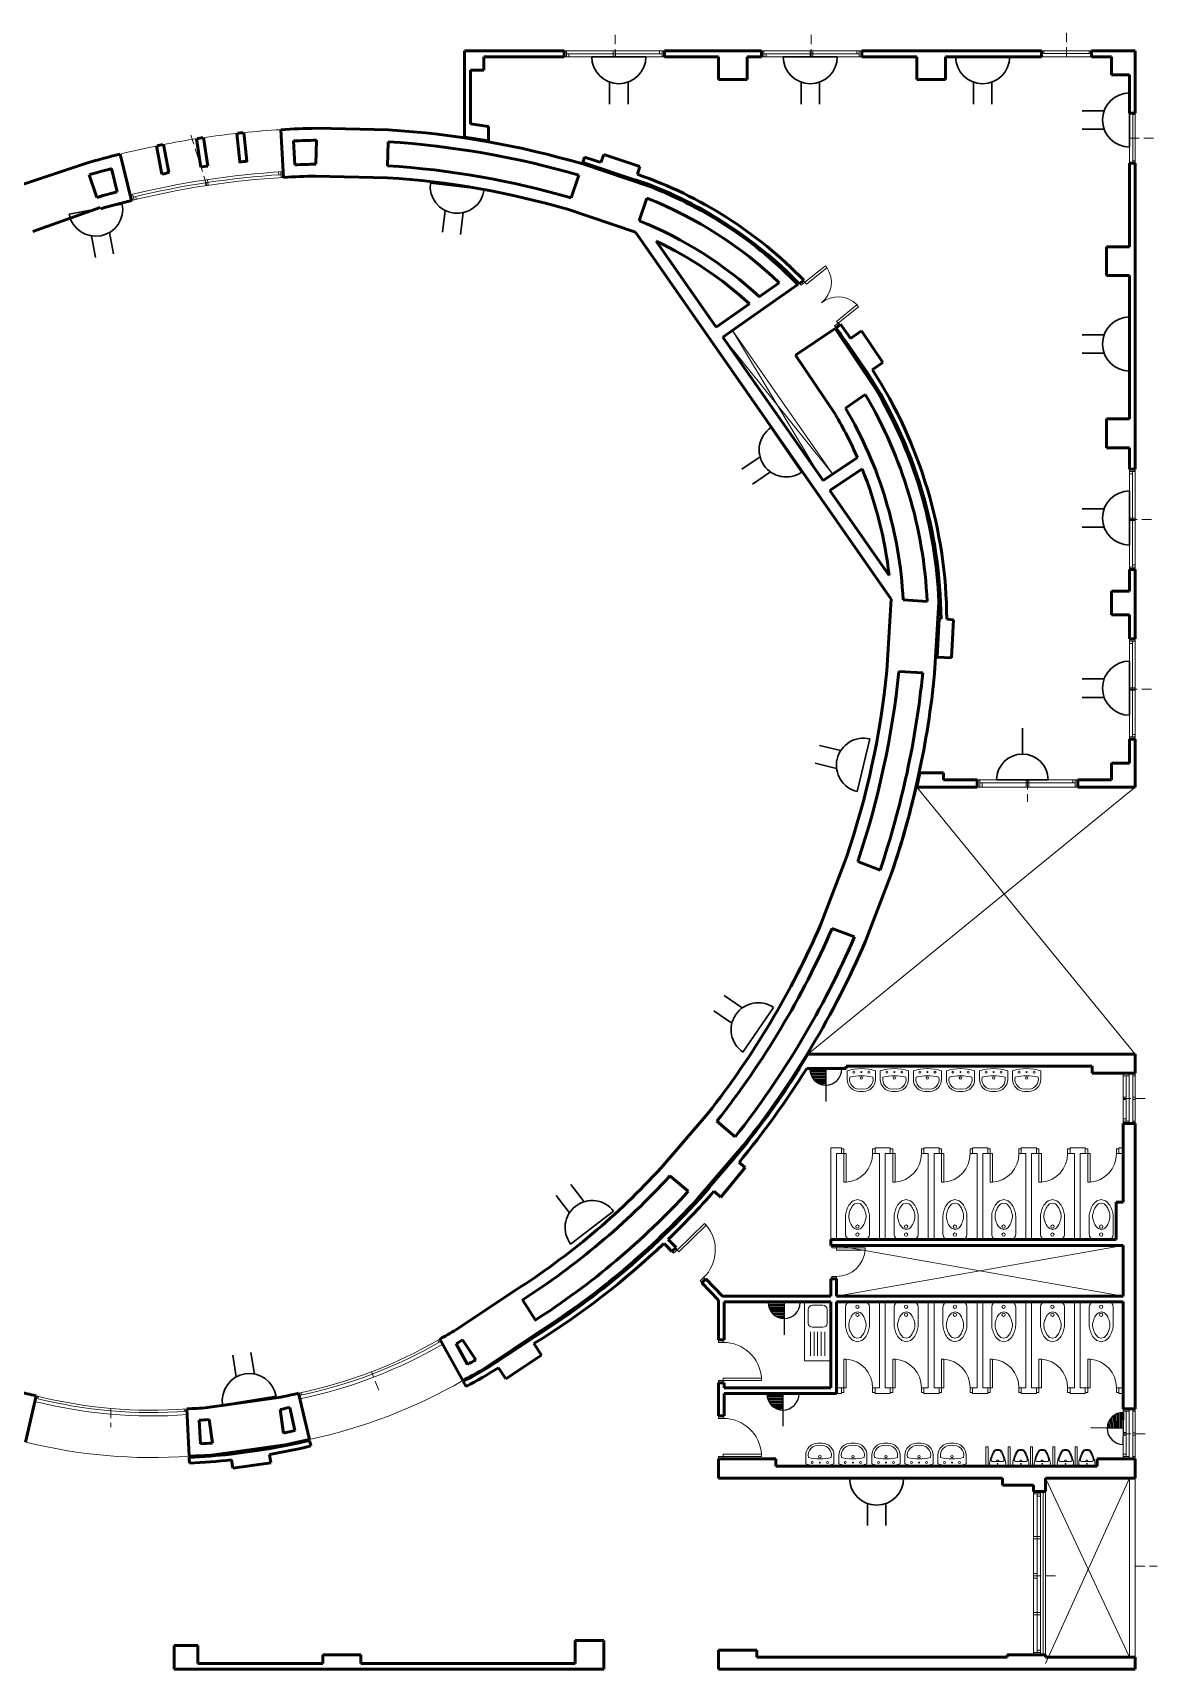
# Model space of a CAD drawing. Extents: x -1 to 151, y 0 to 83.
# Drawn here: x 56.93 to 80.46, y 46.14 to 80.38 of the extents above; entities that cross this region are included whole.
import ezdxf

# ---------------------------------------------------------------- set-up
doc = ezdxf.new("R2010")
doc.units = 0
doc.header["$LTSCALE"] = 0.8
doc.header["$MEASUREMENT"] = 0
doc.linetypes.add('DASHED2', pattern=[0.15, 0.1, -0.05])
doc.linetypes.add('HIDDEN', pattern=[0.375, 0.25, -0.125])
doc.layers.get('0').update_dxf_attribs({"linetype": 'CONTINUOUS', "lineweight": 20})
for name, color, linetype, lineweight in [('8-HAT1', 2, 'CONTINUOUS', 20), ('DOOR', 1, 'CONTINUOUS', 20), ('E-POWR-FTNG', 6, 'CONTINUOUS', 30), ('textwin', 1, 'CONTINUOUS', 20), ('WALL Part', 3, 'CONTINUOUS', 20), ('Walls', 1, 'CONTINUOUS', 50), ('WC', 3, 'CONTINUOUS', 20), ('WIN', 1, 'CONTINUOUS', 15)]:
    doc.layers.add(name, color=color, linetype=linetype, lineweight=lineweight)
for name, color, linetype in [('E-POWR-WALL', 232, 'CONTINUOUS'), ('P', 3, 'HIDDEN'), ('switch con.', 2, 'DASHED2')]:
    doc.layers.add(name, color=color, linetype=linetype)

# ---------------------------------------------------------------- blocks, each defined once
blk = doc.blocks.new('A$C45795200')
for p, q in [((0, 0.12), (0, -0.12)), ((0.063, 0), (0.037, 0)), ((0.05, 0), (0.05, 0.011)), ((0.05, 0.011), (0.05, -0.012)), ((0.1, 0.114), (0.1, -0.114)), ((0.33, -0.03), (0.33, 0.03)), ((0.35, -0.03), (0.35, 0.03)), ((0, -0.044), (-0.007, -0.044))]:
    blk.add_line(p, q)
blk.add_circle((0.05, 0), 0.00697)
for centre, radius, start, end in [((0.05, 0.12), 0.05, 84.4274, 180), ((-0.002, -0.415), 0.588, 55.7905, 84.4274), ((0.154, 0.091), 0.0582, 73.8512, 157.0754), ((0.104, 0), 0.0245, 260.8971, 99.1029), ((0.104, 0), 0.0225, 260.8971, 99.1029), ((-0.002, -0.415), 0.568, 55.7905, 77.4754), ((0.3, 0.03), 0.03, 360, 55.7905), ((0.3, 0.03), 0.05, 360, 55.7905), ((0.05, -0.12), 0.05, 180, 275.5726), ((-0.002, 0.415), 0.588, 275.5726, 304.2095), ((0.154, -0.091), 0.0582, 202.9246, 286.1488), ((-0.002, 0.415), 0.568, 282.5246, 304.2095), ((0.3, -0.03), 0.03, 304.2095, 360), ((0.3, -0.03), 0.05, 304.2095, 360)]:
    blk.add_arc(centre, radius, start, end)
blk = doc.blocks.new('A$C455E5B58')
for p, q in [((0.045, 0.48), (-0.045, 0.48)), ((-0.295, 0.23), (-0.295, 0.05)), ((0.295, 0.05), (0.295, 0.23))]:
    blk.add_line(p, q)
for centre, radius in [((-0.158, 0.075), 0.02), ((0, 0.2), 0.025), ((0, 0.075), 0.01), ((0.158, 0.075), 0.02)]:
    blk.add_circle(centre, radius)
for centre, radius, start, end in [((-0.045, 0.23), 0.25, 90, 180), ((-0.045, 0.23), 0.2, 76.9971, 193.7173), ((0.045, 0.23), 0.2, 346.2827, 103.0029), ((0.045, 0.23), 0.25, 0, 90), ((0, 0.895), 0.895, 250.7605, 289.2395), ((0, 1.045), 0.895, 254.4967, 285.5033)]:
    blk.add_arc(centre, radius, start, end)
blk = doc.blocks.new('BD2')
for p, q in [((0.09, 0), (-0.09, 0)), ((-0.162, -0.315), (-0.162, -0.072)), ((0.162, -0.315), (0.162, -0.072))]:
    blk.add_line(p, q)
blk.add_lwpolyline([(-0.117, -0.315, -0.090619), (-0.106, -0.255, -0.076271), (-0.078, -0.19, -0.09883), (-0.036, -0.145), (-0.001, -0.136), (0.039, -0.148, -0.099446), (0.078, -0.19, -0.076271), (0.106, -0.255, -0.090619), (0.117, -0.315, -0.090619), (0.106, -0.375, -0.076271), (0.078, -0.44, -0.099446), (0.039, -0.482), (0, -0.494), (-0.039, -0.482, -0.099446), (-0.078, -0.44, -0.076271), (-0.106, -0.375, -0.090619)], format="xyb", close=True)
blk.add_lwpolyline([(0.162, -0.315, -0.000019), (0.162, -0.315, -0.087733), (0.149, -0.389, -0.074053), (0.116, -0.464, -0.109817), (0.058, -0.523), (0, -0.541), (-0.058, -0.523, -0.109817), (-0.116, -0.464, -0.074053), (-0.149, -0.389, -0.087733), (-0.162, -0.315, -0.087733)], format="xyb")
for centre in [(0.001, -0.067), (0.001, -0.176)]:
    blk.add_circle(centre, 0.0225)
for centre, start, end in [((-0.09, -0.072), 90, 180), ((0.09, -0.072), 360, 90)]:
    blk.add_arc(centre, 0.072, start, end)
blk = doc.blocks.new('DPD')
at = {"layer": 'E-POWR-FTNG', "ltscale": 850}
for p, q in [((-3.06, 8.46), (-3.06, 15.75)), ((3.06, 8.46), (3.06, 15.75)), ((-9, 0), (9, 0))]:
    blk.add_line(p, q, dxfattribs=at)
blk.add_arc((0, 0), 9, 0, 180, dxfattribs=at)
blk = doc.blocks.new('SO1_6')
blk.add_line((0, 1.2), (0, 0.6))
at = {"flags": 128}
blk.add_lwpolyline([(-0.6, 0), (0.6, 0), (0.6, 0, 1), (-0.6, 0)], format="xyb", close=True, dxfattribs=at)
blk = doc.blocks.new('d')
at = {"layer": 'P', "color": 6, "linetype": 'Continuous'}
for p, q in [((-1196.094, -860.897), (-1196.094, -860.321)), ((-1195.975, -860.636), (-1196.094, -860.636)), ((-1195.933, -860.66), (-1196.094, -860.66)), ((-1195.898, -860.688), (-1196.094, -860.688)), ((-1195.875, -860.712), (-1196.094, -860.712)), ((-1195.854, -860.74), (-1196.094, -860.74)), ((-1195.84, -860.764), (-1196.094, -860.764)), ((-1195.828, -860.792), (-1196.094, -860.792)), ((-1195.819, -860.816), (-1196.094, -860.816)), ((-1195.808, -860.897), (-1196.381, -860.897)), ((-1195.808, -860.845), (-1196.094, -860.845)), ((-1195.808, -860.868), (-1196.094, -860.868)), ((-1196.087, -860.894), (-1196.087, -860.894))]:
    blk.add_line(p, q, dxfattribs=at)
blk.add_arc((-1196.094, -860.897), 0.286, 0, 180, dxfattribs=at)

msp = doc.modelspace()

# ---------------------------------------------------------------- linework, layer by layer
at = {"layer": '8-HAT1'}
for p, q in [((73.667, 71.151), (71.37, 74.011)), ((71.574, 74.154), (73.667, 71.151)), ((71.574, 74.154), (73.461, 71.008)), ((80, 64.6), (73.15, 59.01)), ((80, 59.01), (75.43, 64.6)), ((79.75, 55.01), (73.75, 53.95)), ((73.75, 55.01), (79.75, 53.95)), ((78.12, 46.26), (79.88, 50.14)), ((79.88, 46.39), (78.12, 50.14))]:
    msp.add_line(p, q, dxfattribs=at)
at = {"layer": 'DOOR'}
for p, q in [((73.013, 75.097), (72.981, 75.136)), ((73.09, 75.16), (73.013, 75.097)), ((73.059, 75.198), (73.09, 75.16)), ((73.782, 74.304), (73.71, 74.246)), ((73.71, 74.246), (73.741, 74.206)), ((73.813, 74.265), (73.782, 74.304)), ((73.905, 57.03), (73.855, 57.03)), ((73.855, 56.93), (73.905, 56.93)), ((73.905, 56.93), (73.905, 57.03)), ((74.505, 56.93), (74.505, 57.03)), ((74.505, 57.03), (74.555, 57.03)), ((74.555, 56.93), (74.505, 56.93)), ((74.925, 57.03), (74.875, 57.03)), ((74.875, 56.93), (74.925, 56.93)), ((74.925, 56.93), (74.925, 57.03)), ((75.525, 56.93), (75.525, 57.03)), ((75.525, 57.03), (75.575, 57.03)), ((75.575, 56.93), (75.525, 56.93)), ((75.945, 57.03), (75.895, 57.03)), ((75.895, 56.93), (75.945, 56.93)), ((75.945, 56.93), (75.945, 57.03)), ((76.545, 56.93), (76.545, 57.03)), ((76.545, 57.03), (76.595, 57.03)), ((76.595, 56.93), (76.545, 56.93)), ((76.965, 57.03), (76.915, 57.03)), ((76.915, 56.93), (76.965, 56.93)), ((76.965, 56.93), (76.965, 57.03)), ((77.565, 56.93), (77.565, 57.03)), ((77.565, 57.03), (77.615, 57.03)), ((77.615, 56.93), (77.565, 56.93)), ((77.985, 57.03), (77.935, 57.03)), ((77.935, 56.93), (77.985, 56.93)), ((77.985, 56.93), (77.985, 57.03)), ((78.585, 56.93), (78.585, 57.03)), ((78.585, 57.03), (78.635, 57.03)), ((78.635, 56.93), (78.585, 56.93)), ((79.005, 57.03), (78.955, 57.03)), ((78.955, 56.93), (79.005, 56.93)), ((79.005, 56.93), (79.005, 57.03)), ((79.605, 56.93), (79.605, 57.03)), ((79.605, 57.03), (79.655, 57.03)), ((79.655, 56.93), (79.605, 56.93)), ((70.341, 54.843), (70.307, 54.879)), ((70.413, 54.912), (70.341, 54.843)), ((70.379, 54.948), (70.413, 54.912)), ((73.65, 54.96), (73.65, 55.01)), ((73.75, 54.96), (73.65, 54.96)), ((73.75, 55.01), (73.75, 54.96)), ((70.967, 54.334), (70.895, 54.265)), ((70.895, 54.265), (70.929, 54.229)), ((71.002, 54.298), (70.967, 54.334)), ((73.75, 54.36), (73.65, 54.36)), ((73.65, 54.36), (73.65, 54.31)), ((73.75, 54.31), (73.75, 54.36)), ((71.28, 52.98), (71.28, 53.03)), ((71.38, 52.98), (71.28, 52.98)), ((71.38, 53.03), (71.38, 52.98)), ((71.28, 52.18), (71.28, 52.13)), ((71.38, 52.18), (71.28, 52.18)), ((71.38, 52.13), (71.38, 52.18)), ((73.855, 52.03), (73.905, 52.03)), ((73.905, 51.93), (73.855, 51.93)), ((73.905, 52.03), (73.905, 51.93)), ((74.505, 52.03), (74.505, 51.93)), ((74.555, 52.03), (74.505, 52.03)), ((74.505, 51.93), (74.555, 51.93)), ((74.875, 52.03), (74.925, 52.03)), ((74.925, 51.93), (74.875, 51.93)), ((74.925, 52.03), (74.925, 51.93)), ((75.525, 52.03), (75.525, 51.93)), ((75.575, 52.03), (75.525, 52.03)), ((75.525, 51.93), (75.575, 51.93)), ((75.895, 52.03), (75.945, 52.03)), ((75.945, 51.93), (75.895, 51.93)), ((75.945, 52.03), (75.945, 51.93)), ((76.545, 52.03), (76.545, 51.93)), ((76.595, 52.03), (76.545, 52.03)), ((76.545, 51.93), (76.595, 51.93)), ((76.915, 52.03), (76.965, 52.03)), ((76.965, 51.93), (76.915, 51.93)), ((76.965, 52.03), (76.965, 51.93)), ((77.565, 52.03), (77.565, 51.93)), ((77.615, 52.03), (77.565, 52.03)), ((77.565, 51.93), (77.615, 51.93)), ((77.935, 52.03), (77.985, 52.03)), ((77.985, 51.93), (77.935, 51.93)), ((77.985, 52.03), (77.985, 51.93)), ((78.585, 52.03), (78.585, 51.93)), ((78.635, 52.03), (78.585, 52.03)), ((78.585, 51.93), (78.635, 51.93)), ((78.955, 52.03), (79.005, 52.03)), ((79.005, 51.93), (78.955, 51.93)), ((79.005, 52.03), (79.005, 51.93)), ((79.605, 52.03), (79.605, 51.93)), ((79.655, 52.03), (79.605, 52.03)), ((79.605, 51.93), (79.655, 51.93)), ((71.28, 51.39), (71.28, 51.44)), ((71.38, 51.39), (71.28, 51.39)), ((71.38, 51.44), (71.38, 51.39)), ((71.28, 50.59), (71.28, 50.54)), ((71.38, 50.59), (71.28, 50.59)), ((71.38, 50.54), (71.38, 50.59))]:
    msp.add_line(p, q, dxfattribs=at)
for points in [[(73.518, 75.505), (73.55, 75.466), (73.122, 75.121), (73.09, 75.16)], [(74.21, 74.65), (74.178, 74.689), (73.75, 74.343), (73.782, 74.304)], [(73.905, 56.33), (73.955, 56.33), (73.955, 56.93), (73.905, 56.93)], [(74.925, 56.33), (74.975, 56.33), (74.975, 56.93), (74.925, 56.93)], [(75.945, 56.33), (75.995, 56.33), (75.995, 56.93), (75.945, 56.93)], [(76.965, 56.33), (77.015, 56.33), (77.015, 56.93), (76.965, 56.93)], [(77.985, 56.33), (78.035, 56.33), (78.035, 56.93), (77.985, 56.93)], [(79.005, 56.33), (79.055, 56.33), (79.055, 56.93), (79.005, 56.93)], [(70.991, 55.465), (71.026, 55.429), (70.448, 54.876), (70.413, 54.912)], [(74.35, 54.96), (74.35, 54.91), (73.75, 54.91), (73.75, 54.96)], [(73.905, 52.63), (73.955, 52.63), (73.955, 52.03), (73.905, 52.03)], [(74.925, 52.63), (74.975, 52.63), (74.975, 52.03), (74.925, 52.03)], [(75.945, 52.63), (75.995, 52.63), (75.995, 52.03), (75.945, 52.03)], [(76.965, 52.63), (77.015, 52.63), (77.015, 52.03), (76.965, 52.03)], [(77.985, 52.63), (78.035, 52.63), (78.035, 52.03), (77.985, 52.03)], [(79.005, 52.63), (79.055, 52.63), (79.055, 52.03), (79.005, 52.03)], [(72.18, 52.18), (72.18, 52.23), (71.38, 52.23), (71.38, 52.18)], [(72.18, 50.59), (72.18, 50.64), (71.38, 50.64), (71.38, 50.59)]]:
    msp.add_lwpolyline(points, close=True, dxfattribs=at)
for centre, radius, start, end in [((73.092, 75.161), 0.55, 308.7101, 33.7319), ((73.784, 74.306), 0.55, 44.1627, 129.1845), ((73.905, 56.928), 0.6, 274.7798, 0.1993), ((74.925, 56.928), 0.6, 274.7798, 0.1993), ((75.945, 56.928), 0.6, 274.7798, 0.1993), ((76.965, 56.928), 0.6, 274.7798, 0.1993), ((77.985, 56.928), 0.6, 274.7798, 0.1993), ((79.005, 56.928), 0.6, 274.7798, 0.1993), ((70.415, 54.913), 0.8, 313.6771, 40.2059), ((73.752, 54.96), 0.6, 269.8007, 355.2202), ((71.382, 52.18), 0.8, 3.5832, 90.112), ((73.905, 52.032), 0.6, 359.8007, 85.2202), ((74.925, 52.032), 0.6, 359.8007, 85.2202), ((75.945, 52.032), 0.6, 359.8007, 85.2202), ((76.965, 52.032), 0.6, 359.8007, 85.2202), ((77.985, 52.032), 0.6, 359.8007, 85.2202), ((79.005, 52.032), 0.6, 359.8007, 85.2202), ((71.382, 50.59), 0.8, 3.5832, 90.112)]:
    msp.add_arc(centre, radius, start, end, dxfattribs=at)
at = {"layer": 'textwin'}
for p, q in [((62.076, 77.469), (62.08, 77.409)), ((62.126, 77.472), (62.133, 77.352)), ((60.54, 77.302), (60.558, 77.183)), ((60.589, 77.309), (60.607, 77.191)), ((59.024, 77.001), (59.053, 76.885)), ((59.087, 76.955), (59.102, 76.897))]:
    msp.add_line(p, q, dxfattribs=at)
for centre, radius, start, end in [((63.201, 59.968), 18.417, 98.8322, 101.1055), ((63.201, 59.968), 18.417, 98.8322, 101.1055), ((63.201, 59.968), 18.417, 96.1856, 98.4589), ((63.201, 59.968), 18.417, 96.1856, 98.4589), ((63.201, 59.968), 18.417, 93.3524, 95.8123), ((63.201, 59.968), 18.417, 93.3524, 95.8123), ((63.201, 59.968), 18.417, 101.4788, 103.9387), ((63.22, 59.82), 17.686, 93.3842, 103.8856), ((63.22, 59.82), 17.626, 93.5467, 103.7231), ((63.22, 59.82), 17.566, 93.3842, 103.8856)]:
    msp.add_arc(centre, radius, start, end, dxfattribs=at)
at = {"layer": 'WALL Part'}
for p, q in [((73.63, 57.05), (73.855, 57.05)), ((73.63, 55.13), (73.63, 57.05)), ((73.75, 55.13), (73.75, 56.93)), ((73.75, 56.93), (73.855, 56.93)), ((73.855, 57.05), (73.855, 56.93)), ((73.855, 57.05), (73.855, 56.93)), ((74.555, 57.05), (74.555, 56.93)), ((74.555, 57.05), (74.875, 57.05)), ((74.555, 57.05), (74.555, 56.93)), ((74.555, 56.93), (74.65, 56.93)), ((74.65, 55.13), (74.65, 56.93)), ((74.77, 55.13), (74.77, 56.93)), ((74.77, 56.93), (74.875, 56.93)), ((74.875, 57.05), (74.875, 56.93)), ((74.875, 57.05), (74.875, 56.93)), ((75.575, 57.05), (75.575, 56.93)), ((75.575, 57.05), (75.895, 57.05)), ((75.575, 57.05), (75.575, 56.93)), ((75.575, 56.93), (75.67, 56.93)), ((75.67, 55.13), (75.67, 56.93)), ((75.79, 55.13), (75.79, 56.93)), ((75.79, 56.93), (75.895, 56.93)), ((75.895, 57.05), (75.895, 56.93)), ((75.895, 57.05), (75.895, 56.93)), ((76.595, 57.05), (76.595, 56.93)), ((76.595, 57.05), (76.915, 57.05)), ((76.595, 57.05), (76.595, 56.93)), ((76.595, 56.93), (76.69, 56.93)), ((76.69, 55.13), (76.69, 56.93)), ((76.81, 55.13), (76.81, 56.93)), ((76.81, 56.93), (76.915, 56.93)), ((76.915, 57.05), (76.915, 56.93)), ((76.915, 57.05), (76.915, 56.93)), ((77.615, 57.05), (77.615, 56.93)), ((77.615, 57.05), (77.935, 57.05)), ((77.615, 57.05), (77.615, 56.93)), ((77.615, 56.93), (77.71, 56.93)), ((77.71, 55.13), (77.71, 56.93)), ((77.83, 55.13), (77.83, 56.93)), ((77.83, 56.93), (77.935, 56.93)), ((77.935, 57.05), (77.935, 56.93)), ((77.935, 57.05), (77.935, 56.93)), ((78.635, 57.05), (78.635, 56.93)), ((78.635, 57.05), (78.955, 57.05)), ((78.635, 57.05), (78.635, 56.93)), ((78.635, 56.93), (78.73, 56.93)), ((78.73, 55.13), (78.73, 56.93)), ((78.85, 55.13), (78.85, 56.93)), ((78.85, 56.93), (78.955, 56.93)), ((78.955, 57.05), (78.955, 56.93)), ((78.955, 57.05), (78.955, 56.93)), ((79.655, 57.05), (79.75, 57.05)), ((79.655, 57.05), (79.655, 56.93)), ((79.655, 57.05), (79.655, 56.93)), ((79.655, 56.93), (79.75, 56.93)), ((73.63, 54.31), (73.75, 54.31)), ((74.65, 52.03), (74.65, 53.83)), ((74.77, 52.03), (74.77, 53.83)), ((75.67, 52.03), (75.67, 53.83)), ((75.79, 52.03), (75.79, 53.83)), ((76.69, 52.03), (76.69, 53.83)), ((76.81, 52.03), (76.81, 53.83)), ((77.71, 52.03), (77.71, 53.83)), ((77.83, 52.03), (77.83, 53.83)), ((78.73, 52.03), (78.73, 53.83)), ((78.85, 52.03), (78.85, 53.83)), ((73.75, 52.03), (73.855, 52.03)), ((73.75, 51.91), (73.855, 51.91)), ((73.855, 51.91), (73.855, 52.03)), ((74.555, 51.91), (74.555, 52.03)), ((74.555, 52.03), (74.65, 52.03)), ((74.555, 51.91), (74.875, 51.91)), ((74.77, 52.03), (74.875, 52.03)), ((74.875, 51.91), (74.875, 52.03)), ((75.575, 51.91), (75.575, 52.03)), ((75.575, 52.03), (75.67, 52.03)), ((75.575, 51.91), (75.895, 51.91)), ((75.79, 52.03), (75.895, 52.03)), ((75.895, 51.91), (75.895, 52.03)), ((76.595, 51.91), (76.595, 52.03)), ((76.595, 52.03), (76.69, 52.03)), ((76.595, 51.91), (76.915, 51.91)), ((76.81, 52.03), (76.915, 52.03)), ((76.915, 51.91), (76.915, 52.03)), ((77.615, 51.91), (77.615, 52.03)), ((77.615, 52.03), (77.71, 52.03)), ((77.615, 51.91), (77.935, 51.91)), ((77.83, 52.03), (77.935, 52.03)), ((77.935, 51.91), (77.935, 52.03)), ((78.635, 51.91), (78.635, 52.03)), ((78.635, 52.03), (78.73, 52.03)), ((78.635, 51.91), (78.955, 51.91)), ((78.85, 52.03), (78.955, 52.03)), ((78.955, 51.91), (78.955, 52.03)), ((79.655, 52.03), (79.75, 52.03)), ((79.655, 51.91), (79.655, 52.03)), ((79.655, 51.91), (79.75, 51.91))]:
    msp.add_line(p, q, dxfattribs=at)
at = {"layer": 'Walls'}
for p, q in [((65.97, 78.199), (65.97, 80)), ((65.97, 80), (68.05, 80)), ((66.37, 79.88), (68.05, 79.88)), ((66.37, 79.88), (66.37, 79.6)), ((68.05, 79.88), (68.05, 80)), ((68.05, 79.88), (68.05, 80)), ((70.15, 79.88), (70.15, 80)), ((70.15, 80), (72.177, 80)), ((70.15, 79.88), (70.15, 80)), ((70.15, 79.88), (71.28, 79.88)), ((71.28, 79.4), (71.28, 79.88)), ((71.88, 79.88), (72.177, 79.88)), ((71.88, 79.88), (71.88, 79.4)), ((72.177, 79.88), (72.177, 80)), ((72.177, 79.88), (72.177, 80)), ((74.277, 79.88), (74.277, 80)), ((74.277, 80), (78.035, 80)), ((74.277, 79.88), (74.277, 80)), ((74.277, 79.88), (75.43, 79.88)), ((75.43, 79.4), (75.43, 79.88)), ((76.03, 79.88), (78.035, 79.88)), ((76.03, 79.88), (76.03, 79.4)), ((78.035, 80), (78.035, 79.88)), ((79.085, 79.88), (79.085, 80)), ((79.085, 79.88), (79.085, 80)), ((79.085, 80), (80, 80)), ((79.085, 79.88), (79.5, 79.88)), ((79.5, 79.5), (79.5, 79.88)), ((80, 78.7), (80, 80)), ((66.09, 78.479), (66.09, 79.6)), ((66.37, 79.6), (66.09, 79.6)), ((79.88, 79.5), (79.5, 79.5)), ((79.88, 78.7), (79.88, 79.5)), ((71.88, 79.4), (71.28, 79.4)), ((76.03, 79.4), (75.43, 79.4)), ((76.03, 79.4), (75.43, 79.4)), ((66.09, 78.479), (66.47, 78.418)), ((66.47, 78.418), (66.47, 78.118)), ((80, 78.7), (79.88, 78.7)), ((60.358, 78.164), (60.449, 77.571)), ((60.507, 78.187), (60.597, 77.593)), ((62.124, 78.353), (62.183, 77.355)), ((62.388, 78.117), (62.418, 77.618)), ((62.858, 77.632), (62.869, 78.133)), ((62.875, 78.382), (64.374, 78.349)), ((64.369, 78.1), (64.358, 77.6)), ((66.47, 78.118), (65.97, 78.199)), ((58.765, 77.843), (59.004, 76.873)), ((59.521, 78.014), (59.638, 77.425)), ((59.668, 78.043), (59.785, 77.455)), ((68.445, 77.666), (68.477, 77.775)), ((68.822, 77.67), (68.879, 77.837)), ((68.879, 77.837), (69.637, 77.581)), ((58.039, 77.647), (56.617, 77.171)), ((58.118, 77.411), (58.277, 76.937)), ((58.582, 77.539), (58.702, 77.054)), ((68.202, 76.925), (68.362, 77.4)), ((68.441, 77.636), (69.863, 77.156)), ((69.541, 77.296), (68.445, 77.666)), ((69.637, 77.581), (69.583, 77.421)), ((79.88, 75.9), (79.88, 77.65)), ((79.88, 77.65), (80, 77.65)), ((80, 71.25), (80, 77.65)), ((64.353, 77.349), (62.853, 77.382)), ((69.544, 77.307), (69.541, 77.296)), ((56.934, 76.223), (58.348, 76.725)), ((69.783, 76.92), (69.623, 76.446)), ((69.543, 76.209), (68.122, 76.688)), ((69.543, 76.209), (74.893, 68.529)), ((69.98, 76.019), (71.233, 74.22)), ((79.88, 75.9), (79.4, 75.9)), ((79.4, 75.9), (79.4, 75.3)), ((72.941, 75.115), (71.37, 74.011)), ((72.553, 75.148), (72.135, 74.855)), ((72.969, 75.13), (73.065, 75.203)), ((79.4, 75.3), (79.88, 75.3)), ((79.88, 72.3), (79.88, 75.3)), ((71.926, 74.708), (71.233, 74.22)), ((71.37, 74.011), (73.468, 71.012)), ((73.722, 74.193), (72.892, 73.636)), ((74.558, 72.948), (73.722, 74.193)), ((73.74, 74.206), (73.834, 74.282)), ((74.041, 73.987), (74.274, 74.143)), ((74.274, 74.143), (74.72, 73.479)), ((72.892, 73.636), (73.728, 72.391)), ((74.4, 73.264), (73.942, 73.92)), ((74.72, 73.479), (74.499, 73.331)), ((73.936, 72.53), (74.352, 72.81)), ((79.88, 72.3), (79.4, 72.3)), ((79.4, 72.3), (79.4, 71.7)), ((79.4, 71.7), (79.88, 71.7)), ((79.88, 71.25), (79.88, 71.7)), ((74.186, 71.495), (73.468, 71.012)), ((74.284, 71.26), (73.611, 70.807)), ((79.88, 71.25), (80, 71.25)), ((73.611, 70.807), (74.851, 69.027)), ((79.88, 68.7), (79.88, 69.15)), ((79.88, 69.15), (80, 69.15)), ((80, 67.7), (80, 69.15)), ((74.893, 68.529), (74.804, 67.032)), ((75.646, 68.484), (75.144, 68.514)), ((79.88, 68.7), (79.5, 68.7)), ((79.5, 68.7), (79.5, 68.2)), ((75.802, 66.973), (75.89, 68.47)), ((79.5, 68.2), (79.88, 68.2)), ((79.88, 67.7), (79.88, 68.2)), ((75.9, 68.119), (75.853, 67.32)), ((75.936, 68.117), (75.9, 68.119)), ((76.2, 68.101), (76.056, 68.11)), ((76.153, 67.302), (76.2, 68.101)), ((79.88, 67.7), (80, 67.7)), ((75.853, 67.32), (76.153, 67.302)), ((75.054, 67.017), (75.553, 66.987)), ((79.88, 65.1), (79.88, 65.6)), ((79.88, 65.6), (80, 65.6)), ((80, 64.6), (80, 65.6)), ((79.88, 65.1), (79.5, 65.1)), ((79.5, 65.1), (79.5, 64.75)), ((75.49, 64.9), (75.43, 64.6)), ((75.99, 64.9), (75.49, 64.9)), ((75.99, 64.75), (75.99, 64.9)), ((75.99, 64.75), (76.695, 64.75)), ((76.695, 64.6), (76.695, 64.75)), ((78.795, 64.6), (78.795, 64.75)), ((78.795, 64.75), (79.5, 64.75)), ((75.43, 64.6), (76.695, 64.6)), ((78.795, 64.6), (80, 64.6)), ((73.422, 61.731), (73.96, 63.132)), ((74.194, 63.042), (74.661, 62.863)), ((74.894, 62.773), (74.356, 61.373)), ((74.123, 61.462), (73.656, 61.642)), ((72.97, 58.71), (73.15, 59.01)), ((73.15, 59.01), (80, 59.01)), ((80, 58.61), (80, 59.01)), ((73.95, 58.71), (73.127, 58.71)), ((73.95, 58.76), (79.1, 58.76)), ((73.95, 58.76), (73.95, 58.71)), ((79.1, 58.76), (79.1, 58.61)), ((79.1, 58.61), (80, 58.61)), ((79.75, 58.61), (80, 58.61)), ((71.057, 57.768), (70.08, 56.63)), ((71.627, 57.279), (71.247, 57.605)), ((79.75, 55.91), (79.75, 57.56)), ((80, 57.56), (79.75, 57.56)), ((80, 51.59), (80, 57.56)), ((71.815, 57.118), (70.838, 55.979)), ((71.089, 56.225), (71.61, 56.832)), ((71.838, 56.636), (71.327, 56.021)), ((71.71, 56.746), (71.838, 56.636)), ((70.649, 56.141), (70.264, 56.461)), ((71.095, 56.22), (71.089, 56.225)), ((71.327, 56.021), (71.186, 56.142)), ((79.75, 55.91), (79.6, 55.91)), ((79.6, 55.91), (79.6, 55.13)), ((70.393, 54.962), (70.227, 55.135)), ((73.63, 55.01), (73.63, 55.13)), ((73.63, 55.13), (79.6, 55.13)), ((70.307, 54.879), (70.141, 55.052)), ((70.307, 54.879), (70.214, 54.976)), ((70.307, 54.879), (70.393, 54.962)), ((70.307, 54.879), (70.393, 54.962)), ((73.63, 55.01), (79.75, 55.01)), ((79.75, 53.95), (79.75, 55.01)), ((70.929, 54.229), (71.016, 54.312)), ((70.929, 54.229), (71.016, 54.312)), ((70.929, 54.229), (71.016, 54.312)), ((71.28, 53.863), (70.929, 54.229)), ((71.363, 53.95), (71.016, 54.312)), ((73.63, 54.31), (73.75, 54.31)), ((73.63, 54.31), (73.75, 54.31)), ((73.63, 54.31), (73.75, 54.31)), ((73.63, 53.95), (73.63, 54.31)), ((73.75, 53.95), (73.75, 54.31)), ((67.037, 54.071), (65.789, 53.239)), ((67.453, 53.447), (67.183, 53.868)), ((71.28, 53.03), (71.28, 53.863)), ((71.363, 53.95), (73.63, 53.95)), ((71.4, 53.03), (71.4, 53.83)), ((71.4, 53.83), (73.63, 53.83)), ((73.63, 52.03), (73.63, 53.83)), ((73.75, 53.95), (79.75, 53.95)), ((73.75, 51.91), (73.75, 53.83)), ((73.75, 53.83), (79.75, 53.83)), ((79.75, 51.59), (79.75, 53.83)), ((66.344, 52.407), (67.592, 53.24)), ((65.93, 52.179), (65.451, 53.049)), ((66.03, 52.517), (65.79, 52.951)), ((65.928, 53.031), (66.205, 52.616)), ((67.359, 53.048), (66.61, 52.549)), ((67.581, 52.715), (67.421, 52.954)), ((71.28, 53.03), (71.4, 53.03)), ((71.28, 53.03), (71.4, 53.03)), ((66.677, 52.449), (66.832, 52.216)), ((66.832, 52.216), (67.581, 52.715)), ((65.999, 52.055), (65.941, 52.161)), ((71.28, 51.44), (71.28, 52.13)), ((71.28, 52.13), (71.4, 52.13)), ((71.4, 52.03), (71.4, 52.13)), ((56.782, 50.894), (57.003, 51.862)), ((60.588, 51.615), (62.073, 51.823)), ((62.721, 50.95), (62.497, 51.917)), ((71.4, 52.03), (73.63, 52.03)), ((71.4, 51.44), (71.4, 51.91)), ((71.4, 51.91), (73.75, 51.91)), ((60.206, 50.597), (60.155, 51.588)), ((60.623, 51.367), (60.692, 50.872)), ((62.108, 51.575), (62.178, 51.081)), ((62.421, 51.136), (62.31, 51.618)), ((71.28, 51.44), (71.4, 51.44)), ((79.75, 51.59), (80, 51.59)), ((60.443, 50.858), (60.418, 51.352)), ((62.213, 50.833), (60.727, 50.624)), ((61.079, 50.642), (61.87, 50.755)), ((62.726, 50.929), (62.753, 50.812)), ((62.753, 50.812), (62.742, 50.861)), ((60.207, 50.575), (60.213, 50.455)), ((60.213, 50.455), (60.21, 50.505)), ((61.12, 50.346), (61.095, 50.523)), ((61.912, 50.458), (61.12, 50.346)), ((61.887, 50.634), (61.912, 50.458)), ((72.48, 50.54), (71.28, 50.54)), ((71.28, 50.54), (71.28, 50.14)), ((72.48, 50.39), (72.48, 50.54)), ((72.48, 50.39), (79.2, 50.39)), ((79.2, 50.39), (79.2, 50.54)), ((79.2, 50.54), (80, 50.54)), ((80, 50.54), (80, 50.14)), ((71.28, 50.14), (77.22, 50.14)), ((77.22, 49.99), (77.22, 50.14)), ((78.12, 50.14), (80, 50.14)), ((78.12, 49.86), (78.12, 50.14)), ((77.87, 49.99), (77.22, 49.99)), ((77.87, 49.86), (77.87, 49.99)), ((78.12, 49.86), (77.87, 49.86)), ((60.39, 46.64), (59.89, 46.64)), ((59.89, 46.64), (59.89, 46.14)), ((60.39, 46.26), (60.39, 46.64)), ((68.28, 46.26), (68.28, 46.74)), ((68.28, 46.74), (68.88, 46.74)), ((68.88, 46.74), (68.88, 46.14)), ((63, 46.26), (60.39, 46.26)), ((60.39, 46.26), (63, 46.26)), ((63.8, 46.44), (63, 46.44)), ((63, 46.44), (63, 46.26)), ((63.8, 46.26), (63.8, 46.44)), ((65.4, 46.26), (63.8, 46.26)), ((63.8, 46.26), (68.28, 46.26)), ((72.08, 46.54), (71.28, 46.54)), ((71.28, 46.54), (71.28, 46.14)), ((72.08, 46.39), (72.08, 46.54)), ((77.32, 46.39), (72.08, 46.39)), ((78.12, 46.44), (77.32, 46.44)), ((77.32, 46.44), (77.32, 46.39)), ((78.12, 46.39), (78.12, 46.44)), ((78.12, 46.39), (80, 46.39)), ((80, 46.14), (80, 46.39)), ((80, 46.26), (80, 46.14)), ((65.4, 46.14), (59.89, 46.14)), ((59.89, 46.14), (68.88, 46.14)), ((80, 46.14), (71.28, 46.14)), ((77.32, 46.14), (72.08, 46.14))]:
    msp.add_line(p, q, dxfattribs=at)
msp.add_lwpolyline([(61.351, 78.292), (61.414, 77.695, 0.002105), (61.264, 77.679), (61.202, 78.276)], format="xyb", dxfattribs=at)
for centre, radius, start, end in [((63.201, 59.968), 18.417, 98.4589, 98.8322), ((63.201, 59.968), 18.417, 95.8123, 96.1856), ((63.201, 59.968), 18.417, 91.0147, 93.3524), ((63.201, 59.968), 18.417, 91.0147, 93.3524), ((63.22, 59.82), 18.316, 91.0968, 92.6021), ((63.22, 59.82), 18.316, 73.6968, 86.4032), ((63.244, 59.955), 18.429, 73.6178, 86.4822), ((63.201, 59.968), 18.417, 103.9387, 106.2763), ((63.201, 59.968), 18.417, 103.9387, 106.2763), ((63.201, 59.968), 18.417, 101.1055, 101.4788), ((63.237, 59.951), 18.579, 72.5054, 73.6178), ((63.22, 59.82), 18.316, 104.6677, 106.1732), ((63.191, 59.967), 17.816, 101.019, 101.5014), ((63.197, 59.968), 17.816, 98.3937, 98.8761), ((63.22, 59.82), 17.816, 91.1627, 92.5802), ((63.22, 59.82), 17.816, 73.7627, 86.3373), ((66.669, 69.004), 8.907, 44.1069, 70.9074), ((63.22, 59.82), 17.816, 104.6896, 106.1073), ((63.22, 59.82), 17.566, 91.197, 93.3842), ((63.22, 59.82), 17.566, 73.797, 86.303), ((66.669, 69.004), 8.787, 44.1993, 70.9013), ((66.692, 69.031), 8.722, 44.2343, 68.6804), ((63.22, 59.82), 17.566, 103.8856, 106.073), ((66.669, 69.004), 8.507, 46.2433, 68.5282), ((66.669, 69.004), 8.007, 46.9477, 68.3519), ((66.672, 69.007), 7.753, 47.3362, 64.7455), ((66.685, 69.027), 8.752, 33.9898, 36.2831), ((66.685, 69.027), 8.872, 33.9898, 36.3192), ((66.349, 68.058), 9.707, 0.302, 32.8978), ((66.349, 68.058), 9.587, 0.3484, 32.8852), ((66.469, 68.103), 9.429, 2.2293, 30.9222), ((66.349, 68.058), 9.307, 2.6242, 30.6984), ((66.349, 68.058), 8.557, 23.6784, 30.4175), ((66.349, 68.058), 8.807, 2.9675, 30.5164), ((66.349, 68.058), 8.557, 6.4989, 21.9727), ((57.01, 68.84), 17.886, 341.3883, 354.1977), ((57.01, 68.84), 18.136, 341.3551, 354.2309), ((57.01, 68.84), 18.636, 341.2915, 354.2945), ((57.112, 68.814), 18.78, 341.2361, 354.3731), ((57.01, 68.84), 18.886, 341.3883, 347.473), ((57.01, 68.84), 17.886, 321.7553, 336.5817), ((57.01, 68.84), 18.136, 321.7221, 336.6149), ((57.01, 68.84), 18.636, 321.6585, 336.6785), ((57.091, 68.795), 18.793, 321.581, 336.7359), ((57.141, 68.807), 18.782, 320.3889, 327.4812), ((57.01, 68.84), 19.036, 320.5561, 327.8487), ((58.706, 67.068), 15.437, 302.6575, 317.456), ((58.706, 67.068), 15.687, 302.6575, 317.456), ((58.432, 67.351), 16.859, 301.9685, 318.6838), ((58.706, 67.068), 16.187, 302.6575, 317.5439), ((58.731, 67.036), 16.397, 302.6461, 317.5964), ((58.706, 67.068), 16.587, 313.9929, 318.7968), ((58.706, 67.068), 16.587, 301.6941, 313.5784), ((59.63, 63.82), 12.243, 298.3884, 300.2019), ((59.63, 63.82), 12.493, 299.5444, 300.2723), ((59.258, 64.797), 14.273, 297.8709, 299.7662), ((59.63, 63.82), 13.258, 298.4264, 301.7709), ((59.63, 63.82), 13.378, 298.4303, 301.7883), ((59.258, 64.797), 14.023, 298.8748, 299.6957), ((59.63, 63.82), 12.243, 255.7975, 257.611), ((59.63, 63.82), 12.243, 281.5118, 283.5412), ((59.63, 63.82), 12.243, 272.4582, 274.4876), ((59.63, 63.82), 12.493, 273.6141, 274.558), ((59.63, 63.82), 12.493, 281.4415, 282.3853), ((59.258, 64.797), 14.023, 282.018, 283.0391), ((59.719, 64.862), 14.023, 272.9603, 273.9814), ((59.63, 63.82), 13.258, 279.7287, 283.5074), ((59.63, 63.82), 13.378, 279.7149, 283.5035), ((59.258, 64.797), 14.273, 281.9475, 284.0433), ((59.719, 64.862), 14.273, 271.9561, 274.0519), ((59.63, 63.82), 13.258, 272.492, 276.2708), ((59.63, 63.82), 13.378, 272.4959, 276.2845)]:
    msp.add_arc(centre, radius, start, end, dxfattribs=at)
at = {"layer": 'WC'}
for p, q in [((73.08, 53.83), (73.08, 52.597)), ((73.63, 53.83), (73.08, 53.83)), ((73.63, 52.597), (73.63, 53.83)), ((73.155, 53.665), (73.155, 53.385)), ((73.245, 53.755), (73.465, 53.755)), ((73.555, 53.385), (73.555, 53.665)), ((73.205, 53.197), (73.205, 52.697)), ((73.245, 53.295), (73.465, 53.295)), ((73.28, 53.197), (73.28, 52.697)), ((73.355, 53.197), (73.355, 52.697)), ((73.43, 53.197), (73.43, 52.697)), ((73.505, 53.197), (73.505, 52.697)), ((73.08, 52.597), (73.63, 52.597)), ((76.874, 50.792), (76.919, 50.792)), ((76.874, 50.39), (76.874, 50.792)), ((76.919, 50.792), (76.919, 50.39)), ((77.341, 50.792), (77.386, 50.792)), ((77.341, 50.39), (77.341, 50.792)), ((77.386, 50.792), (77.386, 50.39)), ((77.808, 50.792), (77.853, 50.792)), ((77.808, 50.39), (77.808, 50.792)), ((77.853, 50.792), (77.853, 50.39)), ((78.274, 50.792), (78.319, 50.792)), ((78.274, 50.39), (78.274, 50.792)), ((78.319, 50.792), (78.319, 50.39)), ((78.741, 50.792), (78.786, 50.792)), ((78.741, 50.39), (78.741, 50.792)), ((78.786, 50.792), (78.786, 50.39))]:
    msp.add_line(p, q, dxfattribs=at)
for centre, start, end in [((73.245, 53.665), 90, 180), ((73.465, 53.665), 0, 90), ((73.245, 53.385), 180, 270), ((73.465, 53.385), 270, 0)]:
    msp.add_arc(centre, 0.09, start, end, dxfattribs=at)
at = {"layer": 'WIN', "linetype": 'HIDDEN'}
for p, q in [((69.12, 80.34), (69.12, 79.88)), ((69.12, 80.34), (69.12, 79.88)), ((73.22, 80.34), (73.22, 79.88)), ((73.22, 80.34), (73.22, 79.88)), ((78.56, 80.382), (78.56, 79.88)), ((60.245, 78.242), (60.579, 77.186)), ((80.382, 78.175), (79.88, 78.175)), ((80.34, 70.2), (79.88, 70.2)), ((80.34, 66.65), (79.88, 66.65)), ((77.745, 64.75), (77.745, 64.29)), ((80.21, 58.085), (79.75, 58.085)), ((64.174, 51.982), (64.02, 52.363)), ((58.568, 51.597), (58.568, 51.206)), ((80.21, 51.065), (79.75, 51.065)), ((80, 48.294), (80.46, 48.294)), ((78.33, 48.097, 0), (77.87, 48.097, 0))]:
    msp.add_line(p, q, dxfattribs=at)
at = {"layer": 'WIN'}
for p, q in [((68.05, 80), (70.15, 80)), ((68.05, 80), (70.15, 80)), ((68.05, 80), (68.1, 80)), ((68.05, 79.88), (68.05, 80)), ((70.15, 79.88), (68.05, 79.88)), ((70.15, 79.88), (68.05, 79.88)), ((68.05, 79.88), (70.1, 79.88)), ((68.1, 80), (70.05, 80)), ((68.1, 80), (68.1, 79.88)), ((68.1, 79.94), (70.1, 79.94)), ((68.15, 79.94), (68.15, 79.88)), ((69.075, 80), (69.075, 79.94)), ((69.075, 79.94), (69.075, 79.88)), ((69.125, 80), (69.125, 79.94)), ((69.125, 79.94), (69.125, 79.88)), ((70.05, 80), (70.05, 79.94)), ((70.05, 80), (70.15, 80)), ((70.1, 80), (70.1, 79.88)), ((70.1, 79.88), (70.15, 79.88)), ((70.15, 79.88), (70.15, 80)), ((72.177, 80), (74.277, 80)), ((72.177, 80), (74.277, 80)), ((72.177, 80), (72.227, 80)), ((72.177, 79.88), (72.177, 80)), ((74.277, 79.88), (72.177, 79.88)), ((74.277, 79.88), (72.177, 79.88)), ((72.177, 79.88), (74.227, 79.88)), ((72.227, 80), (74.177, 80)), ((72.227, 80), (72.227, 79.88)), ((72.227, 79.94), (74.227, 79.94)), ((72.277, 79.94), (72.277, 79.88)), ((73.202, 80), (73.202, 79.94)), ((73.202, 79.94), (73.202, 79.88)), ((73.252, 80), (73.252, 79.94)), ((73.252, 79.94), (73.252, 79.88)), ((74.177, 80), (74.177, 79.94)), ((74.177, 80), (74.277, 80)), ((74.227, 80), (74.227, 79.88)), ((74.227, 79.88), (74.277, 79.88)), ((74.277, 79.88), (74.277, 80)), ((78.035, 80), (79.085, 80)), ((78.035, 79.95), (79.085, 79.95)), ((78.035, 79.88), (79.085, 79.88)), ((78.085, 79.95), (78.085, 80)), ((79.035, 79.95), (79.035, 80)), ((79.085, 79.88), (79.085, 80)), ((80, 78.8), (80, 77.65)), ((79.88, 78.7), (79.88, 77.65)), ((79.95, 78.7), (79.95, 77.65)), ((80, 78.673), (79.95, 78.673)), ((79.95, 77.7), (80, 77.7)), ((79.88, 69.15), (79.88, 71.25)), ((79.88, 71.25), (79.88, 69.2)), ((79.88, 71.25), (80, 71.25)), ((80, 71.25), (80, 69.15)), ((80, 71.25), (80, 71.2)), ((80, 71.2), (79.88, 71.2)), ((79.94, 71.15), (79.88, 71.15)), ((79.94, 71.2), (79.94, 69.2)), ((80, 71.2), (80, 69.25)), ((79.94, 70.225), (79.88, 70.225)), ((80, 70.225), (79.94, 70.225)), ((79.94, 70.175), (79.88, 70.175)), ((80, 70.175), (79.94, 70.175)), ((80, 69.2), (79.88, 69.2)), ((79.88, 69.2), (79.88, 69.15)), ((80, 69.25), (79.94, 69.25)), ((80, 69.25), (80, 69.15)), ((79.88, 69.15), (80, 69.15)), ((79.88, 65.6), (79.88, 67.7)), ((79.88, 67.7), (79.88, 65.65)), ((79.88, 67.7), (80, 67.7)), ((80, 67.65), (79.88, 67.65)), ((79.94, 67.6), (79.88, 67.6)), ((79.94, 67.65), (79.94, 65.65)), ((80, 67.7), (80, 65.6)), ((80, 67.7), (80, 67.65)), ((80, 67.65), (80, 65.7)), ((79.94, 66.675), (79.88, 66.675)), ((79.94, 66.625), (79.88, 66.625)), ((80, 66.675), (79.94, 66.675)), ((80, 66.625), (79.94, 66.625)), ((80, 65.65), (79.88, 65.65)), ((79.88, 65.65), (79.88, 65.6)), ((79.88, 65.6), (80, 65.6)), ((80, 65.7), (79.94, 65.7)), ((80, 65.7), (80, 65.6)), ((76.695, 64.75), (78.795, 64.75)), ((76.695, 64.75), (76.745, 64.75)), ((76.695, 64.6), (76.695, 64.75)), ((76.745, 64.75), (78.695, 64.75)), ((76.745, 64.75), (76.745, 64.6)), ((77.72, 64.75), (77.72, 64.69)), ((77.77, 64.75), (77.77, 64.69)), ((78.695, 64.75), (78.695, 64.69)), ((78.695, 64.75), (78.795, 64.75)), ((78.745, 64.75), (78.745, 64.6)), ((78.795, 64.6), (78.795, 64.75)), ((78.795, 64.6), (76.695, 64.6)), ((76.695, 64.6), (78.745, 64.6)), ((76.745, 64.69), (78.745, 64.69)), ((76.795, 64.69), (76.795, 64.6)), ((77.72, 64.69), (77.72, 64.6)), ((77.77, 64.69), (77.77, 64.6)), ((78.745, 64.6), (78.795, 64.6)), ((79.75, 57.56), (79.75, 58.61)), ((79.75, 58.56), (79.75, 58.61)), ((79.75, 58.61), (80, 58.61)), ((79.75, 57.56), (79.75, 58.56)), ((79.87, 58.56), (79.75, 58.56)), ((79.81, 57.61), (79.81, 58.56)), ((79.87, 57.61), (79.87, 58.61)), ((79.95, 57.56), (79.95, 58.61)), ((79.95, 58.56), (80, 58.56)), ((80, 58.61), (80, 57.56)), ((80, 57.56), (80, 58.61)), ((79.81, 58.111), (79.75, 58.111)), ((79.81, 58.061), (79.75, 58.061)), ((79.95, 58.11), (80, 58.11)), ((79.95, 58.06), (80, 58.06)), ((79.81, 57.66), (79.75, 57.66)), ((79.87, 57.61), (79.75, 57.61)), ((79.87, 57.56), (79.87, 57.61)), ((79.95, 57.61), (80, 57.61)), ((65.432, 52.98), (65.407, 53.025)), ((65.999, 52.055), (65.974, 52.099)), ((57.041, 51.801), (57.052, 51.851)), ((62.557, 51.879), (62.545, 51.928)), ((60.108, 51.535), (60.105, 51.585)), ((79.75, 50.54), (79.75, 51.59)), ((79.75, 51.54), (79.75, 51.59)), ((79.75, 51.59), (80, 51.59)), ((79.75, 50.54), (79.75, 51.54)), ((79.87, 51.54), (79.75, 51.54)), ((79.81, 50.59), (79.81, 51.54)), ((79.87, 50.59), (79.87, 51.59)), ((79.95, 50.54), (79.95, 51.59)), ((79.95, 51.54), (80, 51.54)), ((80, 51.59), (80, 50.54)), ((80, 50.54), (80, 51.59)), ((79.81, 51.091), (79.75, 51.091)), ((79.81, 51.041), (79.75, 51.041)), ((79.95, 51.09), (80, 51.09)), ((79.95, 51.04), (80, 51.04)), ((79.81, 50.64), (79.75, 50.64)), ((79.87, 50.59), (79.75, 50.59)), ((79.87, 50.54), (79.87, 50.59)), ((79.95, 50.59), (80, 50.59)), ((79.88, 50.14), (79.88, 46.39)), ((80, 50.14), (80, 46.39)), ((77.87, 49.86), (77.87, 46.44)), ((77.87, 49.86, 0), (77.87, 46.44)), ((77.87, 49.86), (77.87, 49.81)), ((77.87, 49.81), (78.02, 49.81)), ((77.945, 49.76, -0.001), (77.945, 48.868, 0)), ((78.02, 49.86), (78.02, 47.329)), ((78.02, 49.81), (78.02, 49.86)), ((78.07, 49.86), (78.07, 46.44)), ((78.12, 49.86), (78.12, 46.44)), ((77.945, 48.868, 0), (77.945, 48.097, 0)), ((77.87, 48.097, 0), (77.87, 48.147, 0)), ((77.945, 48.147, 0), (77.87, 48.147, 0)), ((77.87, 48.097, 0), (77.87, 46.49, 0)), ((77.945, 48.097, 0), (77.87, 48.097, 0)), ((77.945, 48.047, 0), (77.87, 48.047, 0)), ((77.945, 48.097), (77.945, 47.279)), ((77.945, 47.279, 0), (77.945, 46.49, 0)), ((78.02, 47.329), (78.02, 46.44)), ((77.87, 46.44), (77.87, 46.49)), ((77.87, 46.49), (78.02, 46.49)), ((77.87, 46.44), (78.07, 46.44)), ((78.02, 46.49), (78.02, 46.44))]:
    msp.add_line(p, q, dxfattribs=at)
at = {"layer": 'WIN', "elevation": 0}
for points in [[(77.945, 49.81), (77.945, 49.76), (78.02, 49.76), (78.02, 49.81)], [(78.02, 48.918), (78.02, 48.868), (77.87, 48.868), (77.87, 48.918)], [(77.945, 46.49), (77.945, 46.54), (78.02, 46.54), (78.02, 46.49)]]:
    msp.add_lwpolyline(points, close=True, dxfattribs=at)
msp.add_lwpolyline([(77.87, 47.279), (78.02, 47.279), (78.02, 47.329), (77.87, 47.329)], dxfattribs=at)
at = {"layer": 'WIN'}
for centre, radius, start, end in [((60.514, 61.513), 9.799, 281.6747, 300.2549), ((60.514, 61.513), 9.849, 281.6747, 300.2549), ((60.514, 61.513), 9.919, 281.6747, 300.2549), ((60.44, 61.71), 10.999, 281.9701, 299.9442), ((59.416, 61.359), 9.919, 255.7445, 274.3247), ((59.416, 61.359), 9.849, 255.7445, 274.3247), ((59.416, 61.359), 9.799, 255.7445, 274.3247), ((59.433, 61.569), 10.999, 256.0553, 274.0294)]:
    msp.add_arc(centre, radius, start, end, dxfattribs=at)

# ---------------------------------------------------------------- block references
at = {"layer": 'E-POWR-FTNG', "ltscale": 0.1, "xscale": 0.8986135253908287, "yscale": 0.8986135253908287, "zscale": 0.8986135253908287}
msp.add_blockref('SO1_6', (77.638, 64.75), dxfattribs=at)
at = {"layer": 'E-POWR-WALL'}
for p, xscale, yscale, zscale, rotation in [((69.196, 79.88), 0.06290294677728525, 0.06290294677728525, 0.06290294677728525, 180), ((73.2, 79.88), 0.06290294677728525, 0.06290294677728525, 0.06290294677728525, 180), ((76.807, 79.88), 0.06290294677728525, 0.06290294677728525, 0.06290294677728525, 180), ((79.88, 78.557), 0.06290294677728525, 0.06290294677728525, 0.06290294677728525, 90), ((65.815, 77.169), 0.06290294677728525, 0.06290294677728525, 0.06290294677728525, 173.0319874782283), ((58.25, 76.69), 0.06290294677728575, 0.06290294677728575, 0.06290294677728575, 190.911044144228), ((79.88, 73.869), 0.06290294677728525, 0.06290294677728525, 0.06290294677728525, 90), ((72.698, 71.653), 0.06290294677728527, 0.06290294677728527, 0.06290294677728527, 124.3714566019678), ((79.88, 70.228), 0.06290294677728525, 0.06290294677728525, 0.06290294677728525, 90), ((79.88, 66.668), 0.06290294677728525, 0.06290294677728525, 0.06290294677728525, 90), ((74.314, 65.054), 0.06290294677728528, 0.06290294677728528, 0.06290294677728528, 76.54396979994479), ((72.111, 59.52), 0.06290294677728525, 0.06290294677728525, 0.06290294677728525, 55.79576409649314), ((68.637, 55.381), 0.06290294677728527, 0.06290294677728527, 0.06290294677728527, 37.28719477151283), ((61.465, 51.762), 0.06290294677728525, 0.06290294677728525, 0.06290294677728525, 9.127139328724308), ((74.588, 50.14), 0.06290294677728525, 0.06290294677728525, 0.06290294677728525, 180)]:
    msp.add_blockref('DPD', p, dxfattribs=dict(at, xscale=xscale, yscale=yscale, zscale=zscale, rotation=rotation))
at = {"layer": 'switch con.', "xscale": 1.174658203124636, "yscale": 1.174658203124636, "zscale": 1.174658203124636}
for p, rotation in [((-1331.476, -952.56), 180), ((-1332.347, -957.445), 180), ((-1332.372, -959.36), 180), ((-908.264, 1472.624), 89.05748003682798)]:
    msp.add_blockref('d', p, dxfattribs=dict(at, rotation=rotation))
at = {"layer": 'WC', "xscale": -1}
for name, p, rotation in [('A$C455E5B58', (74.269, 58.709), 180), ('A$C455E5B58', (74.961, 58.709), 180), ('A$C455E5B58', (75.652, 58.709), 180), ('A$C455E5B58', (76.344, 58.709), 180), ('A$C455E5B58', (77.036, 58.709), 180), ('A$C455E5B58', (77.727, 58.709), 180), ('A$C45795200', (77.606, 50.39), 270), ('A$C45795200', (78.539, 50.39), 270)]:
    msp.add_blockref(name, p, dxfattribs=dict(at, rotation=rotation))
at = {"layer": 'WC', "xscale": 1.548384689762571, "yscale": 1.548384689762571, "zscale": 1.548384689762571, "rotation": 180}
for p in [(74.188, 55.13), (75.208, 55.13), (76.228, 55.13), (77.248, 55.13), (78.268, 55.13), (79.288, 55.13)]:
    msp.add_blockref('BD2', p, dxfattribs=at)
at = {"layer": 'WC', "xscale": -1.548384689762571, "yscale": 1.548384689762571, "zscale": 1.548384689762572}
for p in [(74.188, 53.83), (75.208, 53.83), (76.228, 53.83), (77.248, 53.83), (78.268, 53.83), (79.288, 53.83)]:
    msp.add_blockref('BD2', p, dxfattribs=at)
at = {"layer": 'WC'}
for p in [(73.401, 50.39), (74.092, 50.39), (74.784, 50.39), (75.476, 50.39), (76.167, 50.39)]:
    msp.add_blockref('A$C455E5B58', p, dxfattribs=at)
at = {"layer": 'WC', "rotation": 90}
for p in [(77.121, 50.39), (78.054, 50.39), (78.987, 50.39)]:
    msp.add_blockref('A$C45795200', p, dxfattribs=at)

doc.saveas('drawing.dxf')
